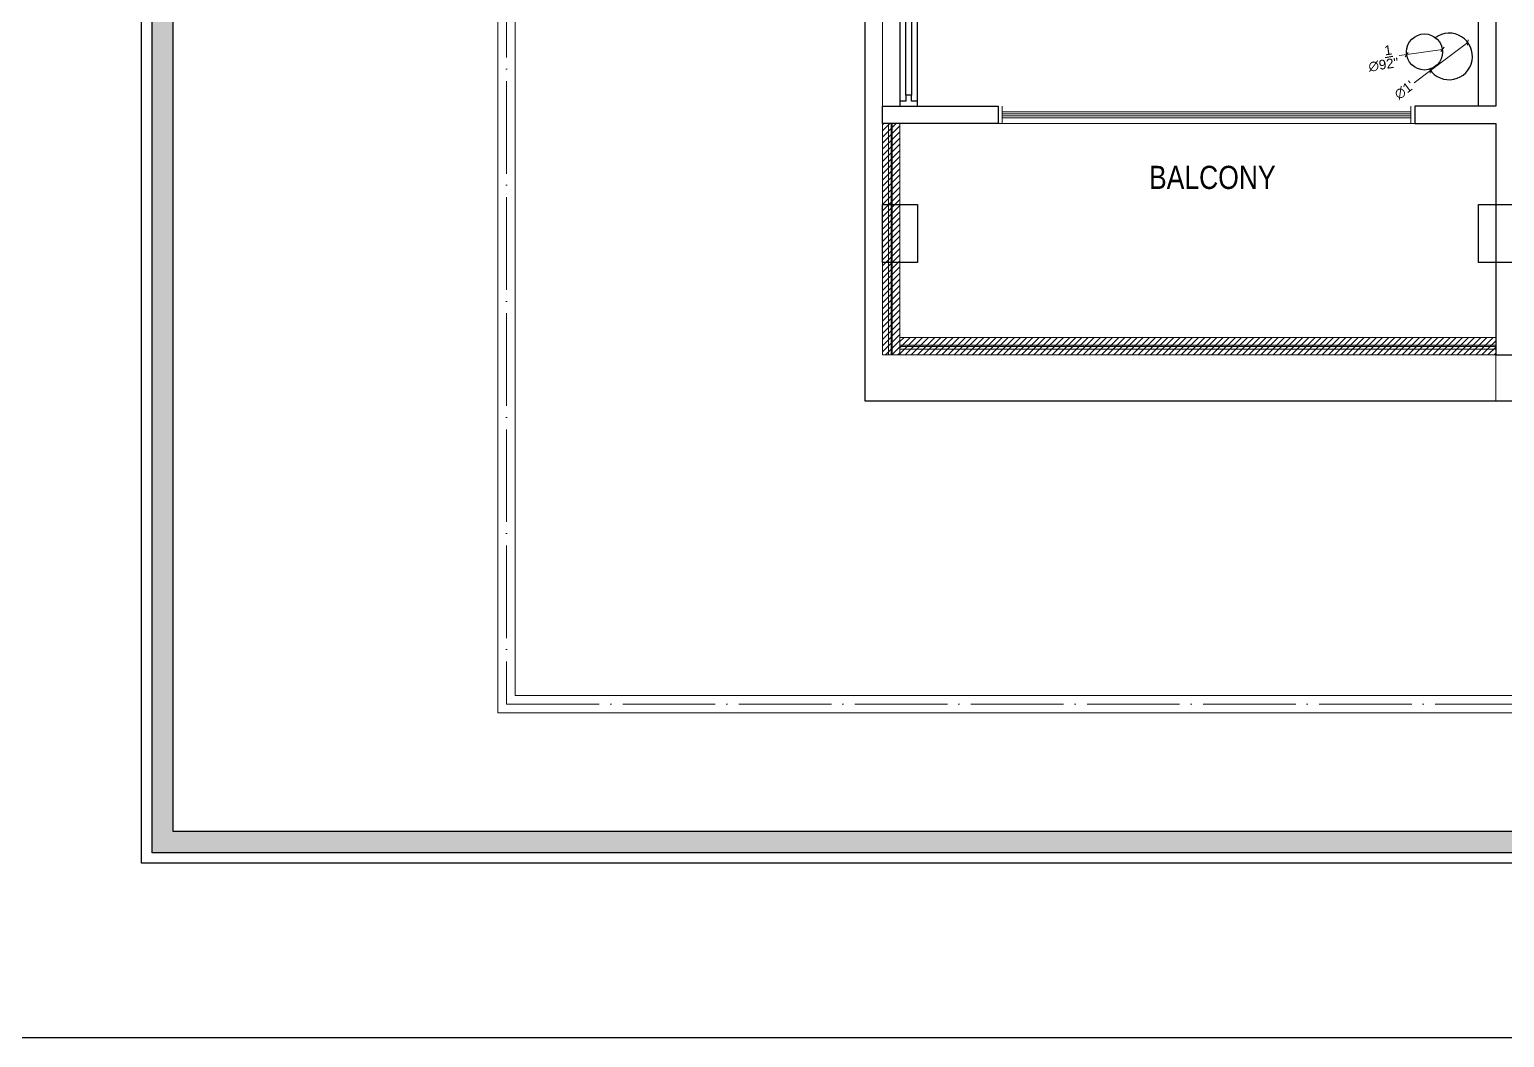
# Model space of a CAD drawing. Header units: millimetres. Extents: x 35877 to 3066687, y -650199 to -40525.
# Drawn here: x 148259.3 to 148641.7, y -178459.8 to -178198.5 of the extents above; entities that cross this region are included whole.
import ezdxf

# ---------------------------------------------------------------- set-up
doc = ezdxf.new("R2010")
doc.units = ezdxf.units.MM
doc.header["$MEASUREMENT"] = 0
doc.header["$PDMODE"] = 35
doc.linetypes.add('ACAD_ISO02W100', pattern=[15, 12, -3])
doc.linetypes.add('ACAD_ISO04W100', pattern=[30, 24, -3, 0, -3])
doc.layers.get('Defpoints').update_dxf_attribs({"color": 220})
for name, color, linetype, lineweight in [('COLUMN', 1, 'Continuous', 30), ('dim05', 1, 'Continuous', 13), ('FIRST FLOOR', 7, 'Continuous', 9), ('FIRST FLOOR ( DW_RAIL )', 7, 'Continuous', 9), ('FIRST FLOOR ( TEXT )', 7, 'Continuous', 9), ('FIRST FLOOR_( D - W & RAILING )', 251, 'Continuous', 9), ('FIRST FLOOR_( PLine )_', 251, 'Continuous', 30), ('FURNITURE', 32, 'Continuous', 9), ('GROUND FLOOR', 7, 'Continuous', 9), ('NAME PLATE', 7, 'Continuous', 25), ('wall', 7, 'Continuous', 30), ('XX~SLAB ( BEAM )~ ( DIM )', 7, 'Continuous', 9)]:
    doc.layers.add(name, color=color, linetype=linetype, lineweight=lineweight)
doc.layers.add('XX~SLAB ( PLINE )', color=251, linetype='Continuous', plot=False)
doc.styles.add('Arial', font='arial.ttf')
doc.styles.add('KATHA', font='swissc.ttf')
doc.styles.get("Standard").update_dxf_attribs({"font": 'arial.ttf', "height": 6})
doc.dimstyles.new('ISO-25', dxfattribs={"dimtxt": 2.5, "dimasz": 1, "dimexe": 0.5, "dimexo": 1, "dimtad": 0, "dimdec": 1, "dimlunit": 4, "dimtxsty": 'Standard', "dimblk": 'OBLIQUE', "dimcen": 2.5, "dimclrd": 1, "dimclre": 1, "dimclrt": 5, "dimadec": 0, "dimazin": 0, "dimtfac": 1, "dimtdec": 1, "dimtmove": 0, "dimatfit": 3, "dimfxl": 1, "dimlwd": -1, "dimarcsym": 0})

# ---------------------------------------------------------------- blocks, each defined once
blk = doc.blocks.new('LAYOUT FILE')
at = {"layer": 'NAME PLATE', "true_color": 0xd39e00}
h = blk.add_hatch(color=42, dxfattribs=at)
h.paths.add_polyline_path([(3346889.83, -513806.18), (3346889.83, -514260.7), (3347535.56, -514260.7), (3347535.56, -513806.18)])
h.paths.add_polyline_path([(3346894.36, -513810.71), (3347531.03, -513810.71), (3347531.03, -514256.17), (3346894.36, -514256.17)], flags=16)
at = {"layer": 'NAME PLATE', "color": 42, "true_color": 0xd39e00}
for points in [[(3346887.56, -513803.91), (3347537.83, -513803.91), (3347537.83, -514262.96), (3346887.56, -514262.96)], [(3346889.83, -513806.18), (3347535.56, -513806.18), (3347535.56, -514260.7), (3346889.83, -514260.7)], [(3346894.36, -513810.71), (3347531.03, -513810.71), (3347531.03, -514256.17), (3346894.36, -514256.17)]]:
    blk.add_lwpolyline(points, close=True, dxfattribs=at)
blk = doc.blocks.new('_Oblique')
at = {"layer": 'wall', "color": 0, "lineweight": -2}
blk.add_line((-0.5, -0.5), (0.5, 0.5), dxfattribs=at)
blk = doc.blocks.new('*D211')
at = {"layer": 'Defpoints', "color": 0, "lineweight": 30, "transparency": 16777216}
for p in [(148616.36, -178204.96), (148625.62, -178203.61)]:
    blk.add_point(p, dxfattribs=at)
at = {"layer": 'dim05', "color": 1, "linetype": 'Continuous', "transparency": 16777216}
for p in [(148614.39, -178205.24), (148625.62, -178203.61)]:
    blk.add_line(p, (148616.36, -178204.96), dxfattribs=at)
at = {"layer": 'dim05', "color": 1, "transparency": 16777216}
for p, rotation in [((148625.62, -178203.61), 188.2564525736648), ((148616.36, -178204.96), 8.256452573664827)]:
    blk.add_blockref('_Oblique', p, dxfattribs=dict(at, rotation=rotation))
at = {"layer": 'dim05', "color": 5, "lineweight": 25, "transparency": 16777216, "insert": (148610.1, -178205.87), "char_height": 2.5, "attachment_point": 5, "rotation": 8.2565, "style": 'Arial'}
blk.add_mtext('∅9{\\H1x;\\S1/2;}"', dxfattribs=at)
blk = doc.blocks.new('*D212')
at = {"layer": 'Defpoints', "color": 0, "lineweight": 30, "transparency": 16777216}
for p in [(148632.2, -178201.81), (148622.53, -178209.08)]:
    blk.add_point(p, dxfattribs=at)
at = {"layer": 'dim05', "color": 1, "linetype": 'Continuous', "transparency": 16777216}
for p in [(148632.2, -178201.81), (148618.26, -178212.29)]:
    blk.add_line(p, (148622.53, -178209.08), dxfattribs=at)
at = {"layer": 'dim05', "color": 1, "transparency": 16777216}
for p, rotation in [((148632.2, -178201.81), 216.9483397364545), ((148622.53, -178209.08), 36.9483397364545)]:
    blk.add_blockref('_Oblique', p, dxfattribs=dict(at, rotation=rotation))
at = {"layer": 'dim05', "color": 5, "lineweight": 25, "transparency": 16777216, "insert": (148615.75, -178214.18), "char_height": 2.5, "attachment_point": 5, "rotation": 36.9483, "style": 'Arial'}
blk.add_mtext("∅1'", dxfattribs=at)

msp = doc.modelspace()

# ---------------------------------------------------------------- hatches: boundary and pattern name
at = {"layer": 'FIRST FLOOR'}
h = msp.add_hatch(dxfattribs=at)
h.set_pattern_fill('ANSI31', color=251, scale=9, style=0)
h.set_pattern_definition([(45, (148480.4761, -178243.8485), (-0.795495, 0.795495), [])])
h.paths.add_polyline_path([(148484.976, -178282.849), (148480.476, -178282.849), (148480.476, -178222.849), (148484.976, -178222.849)])
h = msp.add_hatch(dxfattribs=at)
h.set_pattern_fill('ANSI31', color=251, scale=9, style=0)
h.set_pattern_definition([(45, (148489.4761, -178282.8485), (-0.795495, 0.795495), [])])
h.paths.add_polyline_path([(148484.976, -178278.349), (148639.476, -178278.349), (148639.476, -178282.849), (148484.976, -178282.849)])

# ---------------------------------------------------------------- linework, layer by layer
at = {"layer": 'COLUMN'}
for points in [[(148480.476, -178243.849), (148489.476, -178243.849), (148489.476, -178258.849), (148480.476, -178258.849)], [(148634.976, -178243.849), (148643.976, -178243.849), (148643.976, -178258.849), (148634.976, -178258.849)]]:
    msp.add_lwpolyline(points, close=True, dxfattribs=at)
at = {"layer": 'FIRST FLOOR'}
for p, q in [((148480.476, -177948.349), (148480.476, -178258.849)), ((148489.476, -178218.349), (148489.476, -178032.349)), ((148639.476, -178218.349), (148639.476, -178168.849)), ((148510.476, -178218.349), (148489.476, -178218.349)), ((148510.476, -178218.349), (148510.476, -178222.849)), ((148639.476, -178218.349), (148618.476, -178218.349)), ((148618.476, -178218.349), (148618.476, -178222.849)), ((148639.476, -178222.849), (148480.476, -178222.849)), ((148639.476, -178282.849), (148639.476, -178222.849)), ((148880.976, -178258.849), (148634.976, -178258.849))]:
    msp.add_line(p, q, dxfattribs=at)
at = {"layer": 'FIRST FLOOR', "ltscale": 0.7}
msp.add_lwpolyline([(148639.476, -178258.849), (148639.476, -178294.849), (148475.976, -178294.849), (148475.976, -177948.349), (148480.476, -177948.349)], dxfattribs=at)
at = {"layer": 'FIRST FLOOR'}
for points in [[(148484.976, -178282.849), (148480.476, -178282.849), (148480.476, -178222.849), (148484.976, -178222.849)], [(148484.976, -178278.349), (148639.476, -178278.349), (148639.476, -178282.849), (148484.976, -178282.849)]]:
    msp.add_lwpolyline(points, close=True, dxfattribs=at)
at = {"layer": 'FIRST FLOOR', "color": 1, "linetype": 'ACAD_ISO02W100', "ltscale": 0.7}
msp.add_lwpolyline([(148639.476, -178282.849), (148480.476, -178282.849), (148480.476, -178222.849)], dxfattribs=at)
at = {"layer": 'FIRST FLOOR ( DW_RAIL )'}
for points in [[(148511.476, -178222.849), (148511.476, -178218.349)], [(148617.476, -178218.349), (148617.476, -178222.849)]]:
    msp.add_lwpolyline(points, dxfattribs=at)
for points in [[(148511.476, -178219.849), (148617.476, -178219.849), (148617.476, -178220.349), (148511.476, -178220.349)], [(148511.476, -178220.849), (148617.476, -178220.849), (148617.476, -178221.349), (148511.476, -178221.349)]]:
    msp.add_lwpolyline(points, close=True, dxfattribs=at)
at = {"layer": 'FIRST FLOOR_( D - W & RAILING )', "color": 32}
for points in [[(148481.976, -178222.849), (148482.976, -178222.849), (148482.976, -178282.849), (148481.976, -178282.849), (148481.976, -178222.849), (148482.676, -178222.849), (148482.676, -178282.849), (148481.976, -178282.849)], [(148484.976, -178281.349), (148484.976, -178280.349), (148639.476, -178280.349), (148639.476, -178281.349), (148484.976, -178281.349), (148484.976, -178280.649), (148639.476, -178280.649), (148639.476, -178281.349)]]:
    msp.add_lwpolyline(points, close=True, dxfattribs=at)
at = {"layer": 'FIRST FLOOR_( PLine )_'}
for points in [[(148643.976, -178144.849), (148639.476, -178144.849), (148639.476, -178218.349), (148618.476, -178218.349), (148618.476, -178222.849), (148639.476, -178222.849), (148639.476, -178282.849), (148643.976, -178282.849)], [(148489.476, -178218.349), (148510.476, -178218.349), (148510.476, -178222.849), (148480.476, -178222.849), (148480.476, -178218.349), (148480.476, -178218.349), (148480.476, -178218.349), (148489.476, -178218.349)]]:
    msp.add_lwpolyline(points, close=True, dxfattribs=at)
at = {"layer": 'FURNITURE', "lineweight": 30}
msp.add_lwpolyline([(148634.976, -178168.849), (148639.476, -178168.849), (148639.476, -178218.349), (148634.976, -178218.349)], close=True, dxfattribs=at)
msp.add_circle((148620.991, -178204.286), 4.675, dxfattribs=at)
msp.add_arc((148627.363, -178205.445), 6.047, 213.37399, 126.01662, dxfattribs=at)
at = {"layer": 'GROUND FLOOR'}
for p, q in [((148380.726, -177908.599), (148380.726, -178375.599)), ((148385.226, -177913.099), (148385.226, -178371.099)), ((148385.226, -178371.099), (148880.976, -178371.099)), ((148380.726, -178375.599), (148880.976, -178375.599))]:
    msp.add_line(p, q, dxfattribs=at)
at = {"layer": 'GROUND FLOOR', "color": 1, "linetype": 'ACAD_ISO04W100'}
msp.add_lwpolyline([(148880.976, -177910.849), (148382.976, -177910.849), (148382.976, -178373.349), (148880.976, -178373.349)], dxfattribs=at)
at = {"layer": 'XX~SLAB ( BEAM )~ ( DIM )', "color": 240, "lineweight": 30, "true_color": 0xed1f24}
msp.add_lwpolyline([(150048.226, -177806.756), (147265.341, -177806.756), (147265.341, -178459.813), (150048.226, -178459.813)], close=True, dxfattribs=at)
at = {"layer": 'XX~SLAB ( PLINE )'}
for points in [[(148475.976, -177948.349), (148880.976, -177948.349), (148880.976, -178258.849), (148871.976, -178258.849), (148852.171, -178258.849), (148811.834, -178258.849), (148786.476, -178258.849), (148643.976, -178258.849), (148643.976, -178294.849), (148475.976, -178294.849)], [(148484.976, -178191.349), (148484.976, -178192.849), (148486.476, -178192.849), (148486.476, -178193.88), (148487.976, -178193.88), (148487.976, -178215.501), (148486.476, -178215.501), (148486.476, -178217.001), (148484.976, -178217.001), (148484.976, -178218.349), (148489.476, -178218.349), (148489.476, -178217.001), (148487.976, -178217.001), (148487.976, -178215.501), (148486.476, -178215.501), (148486.476, -178193.88), (148487.976, -178193.88), (148487.976, -178192.849), (148489.476, -178192.849), (148489.476, -178191.349), (148484.976, -178191.349), (148484.976, -178218.349), (148489.476, -178218.349), (148489.476, -178191.349)]]:
    msp.add_lwpolyline(points, close=True, dxfattribs=at)

# ---------------------------------------------------------------- block references
at = {"layer": 'NAME PLATE', "lineweight": 0, "xscale": 1.209046105522275, "yscale": 1.209046105522275, "zscale": 1.209046105522275}
msp.add_blockref('LAYOUT FILE', (-3898253.079, 443353.001, 0.126), dxfattribs=at)

# ---------------------------------------------------------------- texts
at = {"layer": 'FIRST FLOOR ( TEXT )', "insert": (148565.965, -178236.847), "char_height": 6, "attachment_point": 5, "style": 'KATHA'}
msp.add_mtext('BALCONY', dxfattribs=at)

# ---------------------------------------------------------------- dimensions: what is measured, and where the dimension line sits
at = {"layer": 'dim05', "color": 27, "lineweight": 25, "true_color": 0x7d5120}
dim = msp.add_diameter_dim_2p(p1=(148625.618, -178203.615), p2=(148616.364, -178204.958), dimstyle='ISO-25', override={"dimtxsty": 'Arial'}, dxfattribs=at)
dim.commit()
dim.dimension.update_dxf_attribs({"geometry": '*D211', "text_midpoint": (148610.097, -178205.867)})
dim = msp.add_diameter_dim_2p(p1=(148632.195, -178201.81), p2=(148622.53, -178209.08), dimstyle='ISO-25', override={"dimtxsty": 'Arial'}, dxfattribs=at)
dim.commit()
dim.dimension.update_dxf_attribs({"geometry": '*D212', "text_midpoint": (148615.753, -178214.177), "dimtype": 163})

doc.saveas('drawing.dxf')
